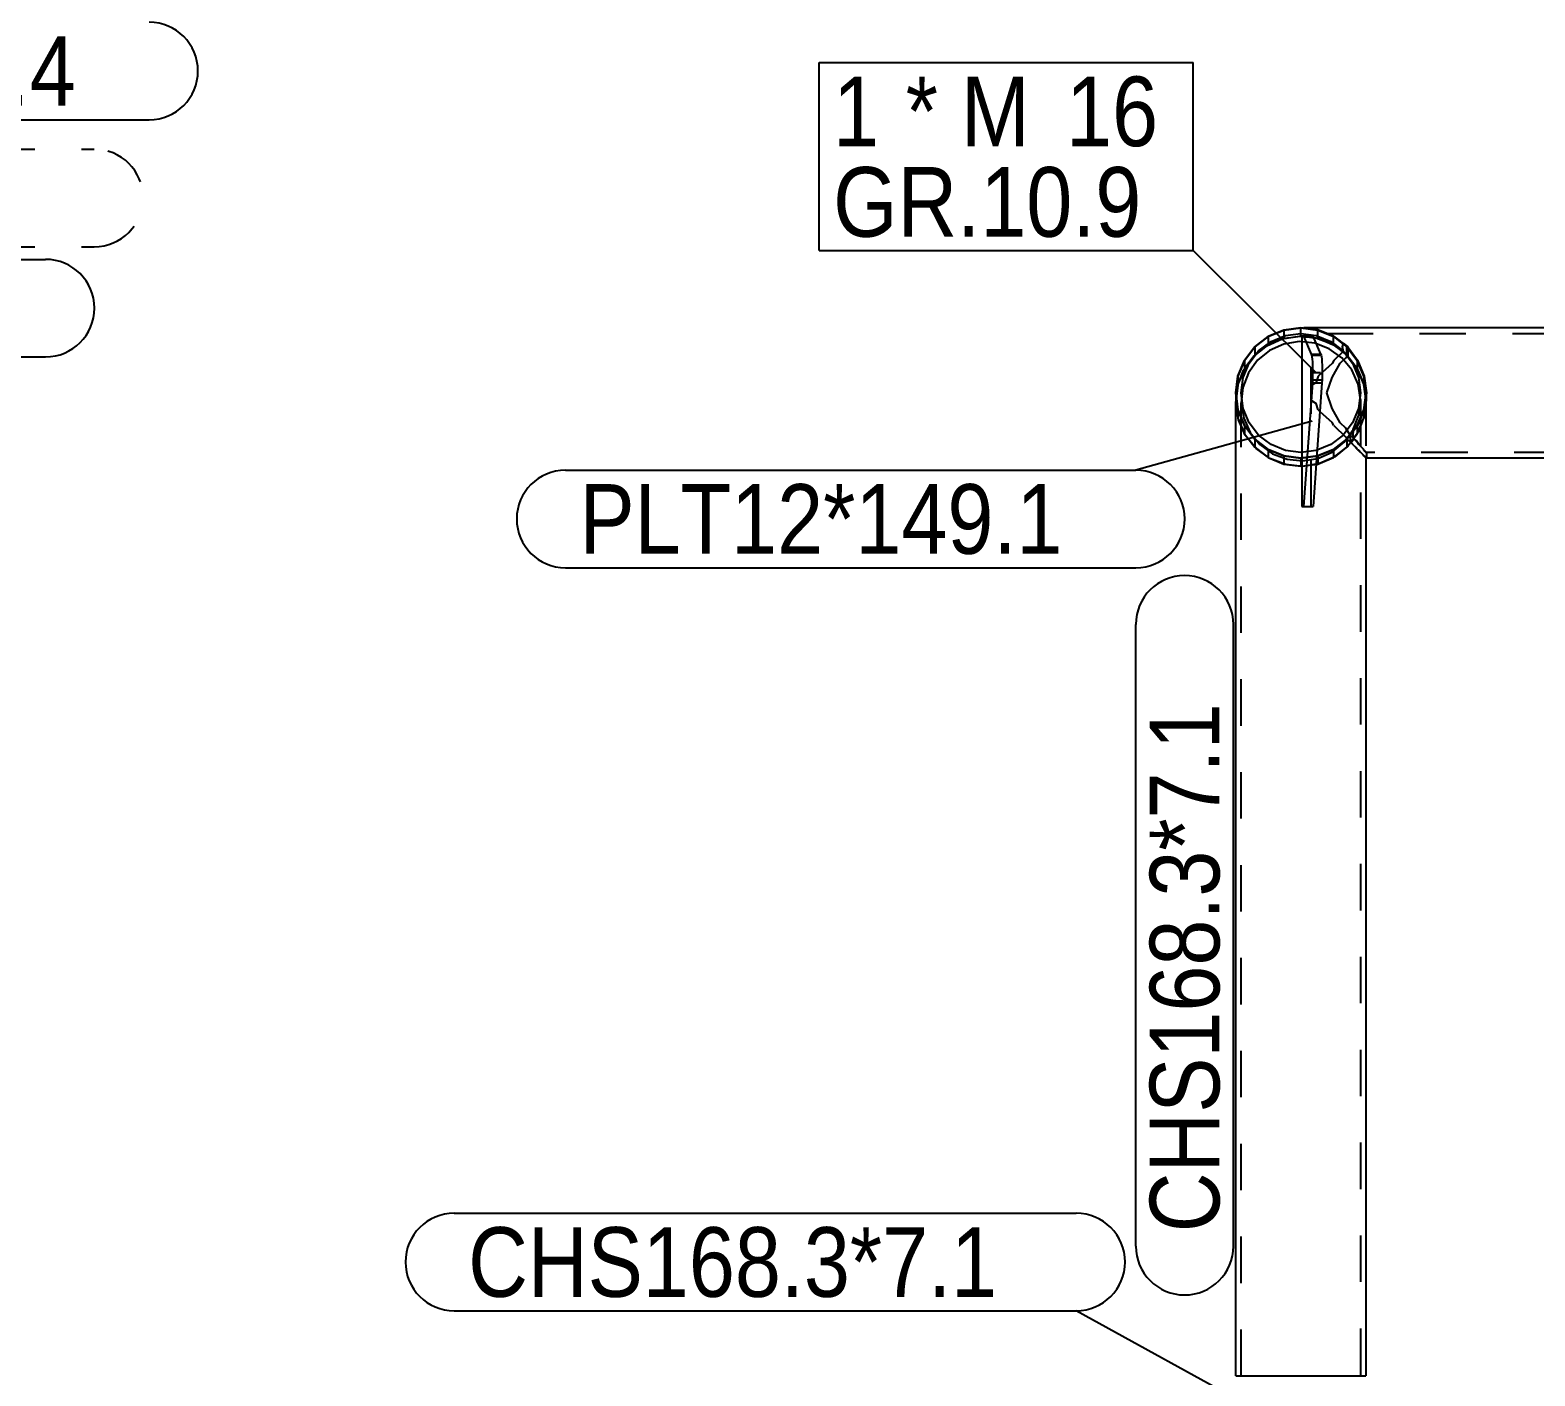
# Model space of a CAD drawing. Header units: millimetres. Extents: x 150000 to 150841, y 150000 to 150594.
# Drawn here: x 150560.1 to 150624.9, y 150092.4 to 150150.3 of the extents above; entities that cross this region are included whole.
import ezdxf

# ---------------------------------------------------------------- set-up
doc = ezdxf.new("R2010")
doc.units = ezdxf.units.MM
doc.linetypes.add('XKITLINE00', pattern=[0])
doc.linetypes.add('XKITLINE02', pattern=[4, 2, -2])
doc.styles.add('A', font='arial.ttf')
doc.styles.add('ARIAL', font='arial.ttf')

msp = doc.modelspace()

# ---------------------------------------------------------------- linework, layer by layer
at = {"color": 7, "linetype": 'XKITLINE00'}
for p, q in [((150594.12, 150148.936), (150610.219, 150148.936)), ((150594.12, 150140.836), (150594.12, 150148.936)), ((150610.219, 150140.836), (150610.219, 150148.936)), ((150540.717, 150146.473), (150565.274, 150146.473)), ((150594.12, 150140.836), (150610.219, 150140.836)), ((150615.5, 150135.59), (150610.219, 150140.836)), ((150536.258, 150140.462), (150560.814, 150140.462)), ((150536.258, 150136.262), (150560.814, 150136.262)), ((150615.338, 150133.488), (150607.753, 150131.382)), ((150583.196, 150131.382), (150607.753, 150131.382)), ((150583.196, 150127.182), (150607.753, 150127.182)), ((150607.75, 150097.966), (150607.75, 150124.744)), ((150611.95, 150097.966), (150611.95, 150124.744)), ((150578.407, 150099.384), (150605.184, 150099.384)), ((150578.407, 150095.184), (150605.184, 150095.184)), ((150613.647, 150090.528), (150605.184, 150095.184))]:
    msp.add_line(p, q, dxfattribs=at)
at = {"color": 7, "linetype": 'XKITLINE02'}
for p, q in [((150538.355, 150145.207), (150562.912, 150145.207)), ((150538.355, 150141.007), (150562.912, 150141.007)), ((150614.189, 150137.188), (150614.854, 150137.275)), ((150614.854, 150137.275), (150615.519, 150137.188)), ((150615.964, 150137.275), (150663.743, 150137.275)), ((150613.038, 150136.523), (150613.57, 150136.931)), ((150613.423, 150136.761), (150613.114, 150136.524)), ((150614.121, 150136.816), (150613.509, 150136.542)), ((150613.57, 150136.931), (150614.189, 150137.188)), ((150614.096, 150137.05), (150613.726, 150136.897)), ((150614.783, 150136.922), (150614.121, 150136.816)), ((150614.417, 150137.101), (150614.82, 150137.154)), ((150615.45, 150136.853), (150614.783, 150136.922)), ((150614.901, 150137.153), (150614.901, 150137.158)), ((150614.901, 150137.153), (150614.901, 150137.147)), ((150614.901, 150137.146), (150615.407, 150137.093)), ((150614.902, 150137.152), (150615.545, 150137.068)), ((150615.299, 150129.816), (150615.299, 150137.159)), ((150616.076, 150136.613), (150615.45, 150136.853)), ((150615.519, 150137.188), (150616.138, 150136.931)), ((150615.853, 150136.95), (150616.223, 150136.797)), ((150616.138, 150136.931), (150616.67, 150136.523)), ((150616.265, 150137.151), (150616.849, 150136.702)), ((150616.677, 150136.813), (150616.837, 150136.691)), ((150616.677, 150136.813), (150616.837, 150136.691)), ((150616.681, 150136.832), (150616.849, 150136.702)), ((150616.884, 150136.702), (150616.685, 150136.855)), ((150616.837, 150136.691), (150617.283, 150136.11)), ((150616.837, 150136.337), (150616.837, 150136.691)), ((150617.283, 150136.11), (150616.837, 150136.691)), ((150616.849, 150136.702), (150617.297, 150136.118)), ((150616.861, 150136.687), (150616.849, 150136.702)), ((150616.861, 150136.687), (150616.849, 150136.702)), ((150617.297, 150136.11), (150616.858, 150136.691)), ((150616.896, 150136.687), (150616.861, 150136.687)), ((150616.896, 150136.687), (150616.884, 150136.702)), ((150616.884, 150136.586), (150616.884, 150136.702)), ((150616.884, 150136.586), (150616.896, 150136.687)), ((150612.373, 150135.372), (150612.63, 150135.991)), ((150612.989, 150136.119), (150612.595, 150135.576)), ((150612.848, 150136.308), (150612.617, 150136.007)), ((150612.63, 150135.991), (150613.038, 150136.523)), ((150613.509, 150136.542), (150612.989, 150136.119)), ((150616.619, 150136.22), (150616.076, 150136.613)), ((150616.197, 150135.372), (150616.552, 150135.991)), ((150616.498, 150136.598), (150616.837, 150136.337)), ((150616.552, 150135.991), (150616.793, 150136.219)), ((150617.042, 150135.699), (150616.619, 150136.22)), ((150616.793, 150136.38), (150616.659, 150136.478)), ((150616.663, 150136.478), (150616.782, 150136.392)), ((150616.67, 150136.523), (150617.078, 150135.991)), ((150616.884, 150136.325), (150616.685, 150136.478)), ((150616.782, 150136.392), (150617.243, 150135.823)), ((150616.85, 150136.31), (150616.793, 150136.38)), ((150616.793, 150136.219), (150616.85, 150136.31)), ((150617.283, 150135.756), (150616.837, 150136.337)), ((150616.85, 150136.31), (150616.896, 150136.31)), ((150616.884, 150136.586), (150616.872, 150136.523)), ((150616.872, 150136.523), (150616.884, 150136.441)), ((150616.884, 150136.441), (150616.884, 150136.325)), ((150616.896, 150136.31), (150616.884, 150136.441)), ((150616.896, 150136.31), (150616.884, 150136.325)), ((150617.078, 150135.991), (150617.334, 150135.372)), ((150617.283, 150136.11), (150617.563, 150135.433)), ((150617.283, 150136.11), (150617.283, 150135.756)), ((150617.563, 150135.433), (150617.283, 150136.11)), ((150617.297, 150136.118), (150617.579, 150135.438)), ((150617.579, 150135.433), (150617.297, 150136.11)), ((150612.41, 150135.721), (150612.268, 150135.379)), ((150612.286, 150134.707), (150612.373, 150135.372)), ((150612.595, 150135.576), (150612.356, 150134.95)), ((150615.601, 150135.433), (150615.509, 150135.166)), ((150615.775, 150135.594), (150615.601, 150135.433)), ((150615.971, 150134.707), (150616.197, 150135.372)), ((150617.315, 150135.087), (150617.042, 150135.699)), ((150617.243, 150135.823), (150617.542, 150135.154)), ((150617.563, 150135.08), (150617.283, 150135.756)), ((150617.334, 150135.372), (150617.422, 150134.707)), ((150617.563, 150135.433), (150617.659, 150134.707)), ((150617.563, 150135.433), (150617.563, 150135.08)), ((150617.659, 150134.707), (150617.563, 150135.433)), ((150617.579, 150135.438), (150617.676, 150134.707)), ((150617.676, 150134.707), (150617.579, 150135.433)), ((150612.144, 150133.981), (150612.049, 150134.707)), ((150612.049, 150134.707), (150612.144, 150133.981)), ((150612.139, 150135.041), (150612.092, 150134.679)), ((150612.373, 150134.043), (150612.286, 150134.707)), ((150612.356, 150134.95), (150612.287, 150134.283)), ((150615.509, 150135.166), (150615.3, 150135.02)), ((150615.3, 150134.395), (150615.3, 150135.02)), ((150615.304, 150134.707), (150615.3, 150135.02)), ((150615.3, 150134.395), (150615.304, 150134.707)), ((150616.197, 150134.043), (150615.971, 150134.707)), ((150617.421, 150134.424), (150617.315, 150135.087)), ((150617.422, 150134.707), (150617.334, 150134.043)), ((150617.542, 150135.154), (150617.658, 150134.431)), ((150617.659, 150134.354), (150617.563, 150135.08)), ((150617.659, 150134.707), (150617.563, 150133.981)), ((150617.563, 150133.981), (150617.659, 150134.707)), ((150617.676, 150134.707), (150617.579, 150133.977)), ((150617.676, 150134.707), (150617.579, 150133.981)), ((150617.659, 150134.707), (150617.659, 150134.354)), ((150612.165, 150133.553), (150612.05, 150134.276)), ((150612.054, 150134.315), (150612.144, 150133.628)), ((150612.287, 150092.379), (150612.287, 150134.283)), ((150612.287, 150134.283), (150612.393, 150133.621)), ((150612.63, 150133.423), (150612.373, 150134.043)), ((150615.3, 150134.395), (150615.31, 150134.388)), ((150615.31, 150134.388), (150615.509, 150134.249)), ((150615.601, 150133.981), (150615.509, 150134.249)), ((150616.552, 150133.423), (150616.197, 150134.043)), ((150617.334, 150134.043), (150617.078, 150133.423)), ((150617.352, 150133.757), (150617.421, 150134.424)), ((150617.421, 150134.424), (150617.421, 150092.379)), ((150617.563, 150133.628), (150617.659, 150134.354)), ((150617.658, 150134.431), (150617.582, 150133.702)), ((150617.658, 150134.431), (150617.658, 150131.926)), ((150612.425, 150133.305), (150612.144, 150133.981)), ((150612.144, 150133.981), (150612.144, 150133.628)), ((150612.144, 150133.981), (150612.425, 150133.305)), ((150612.144, 150133.628), (150612.425, 150132.951)), ((150612.464, 150132.884), (150612.165, 150133.553)), ((150612.393, 150133.621), (150612.666, 150133.008)), ((150613.038, 150132.891), (150612.63, 150133.423)), ((150615.601, 150133.981), (150615.674, 150133.914)), ((150616.793, 150133.196), (150616.552, 150133.423)), ((150617.078, 150133.423), (150616.67, 150132.891)), ((150617.112, 150133.131), (150617.352, 150133.757)), ((150617.563, 150133.981), (150617.283, 150133.305)), ((150617.283, 150133.305), (150617.563, 150133.981)), ((150617.283, 150132.951), (150617.563, 150133.628)), ((150617.297, 150133.305), (150617.579, 150133.981)), ((150617.579, 150133.977), (150617.297, 150133.296)), ((150617.582, 150133.702), (150617.321, 150133.018)), ((150617.563, 150133.981), (150617.563, 150133.628)), ((150612.87, 150132.724), (150612.425, 150133.305)), ((150612.425, 150133.305), (150612.425, 150132.951)), ((150612.425, 150133.305), (150612.87, 150132.724)), ((150612.425, 150132.951), (150612.87, 150132.37)), ((150612.926, 150132.315), (150612.464, 150132.884)), ((150612.666, 150133.008), (150613.089, 150132.488)), ((150613.57, 150132.483), (150613.038, 150132.891)), ((150616.67, 150132.891), (150616.138, 150132.483)), ((150616.719, 150132.588), (150617.112, 150133.131)), ((150616.983, 150132.891), (150616.793, 150133.196)), ((150617.283, 150133.305), (150616.837, 150132.724)), ((150616.837, 150132.724), (150617.283, 150133.305)), ((150616.837, 150132.37), (150617.283, 150132.951)), ((150617.321, 150133.018), (150616.891, 150132.425)), ((150616.997, 150132.923), (150616.979, 150132.724)), ((150617.258, 150132.632), (150616.983, 150132.891)), ((150616.997, 150132.923), (150617.126, 150133.091)), ((150617.011, 150132.923), (150616.997, 150132.923)), ((150617.297, 150133.305), (150617.011, 150132.923)), ((150617.297, 150133.296), (150617.011, 150132.923)), ((150617.108, 150132.891), (150617.126, 150133.091)), ((150617.126, 150132.738), (150617.108, 150132.891)), ((150617.126, 150133.091), (150617.14, 150133.091)), ((150617.283, 150133.305), (150617.283, 150132.951)), ((150613.451, 150132.278), (150612.87, 150132.724)), ((150612.87, 150132.724), (150612.87, 150132.37)), ((150612.87, 150132.724), (150613.451, 150132.278)), ((150612.87, 150132.37), (150613.451, 150131.925)), ((150613.519, 150131.886), (150612.926, 150132.315)), ((150613.089, 150132.488), (150613.632, 150132.094)), ((150614.128, 150131.998), (150613.451, 150132.278)), ((150613.451, 150132.278), (150613.451, 150131.925)), ((150613.451, 150132.278), (150614.128, 150131.998)), ((150614.189, 150132.227), (150613.57, 150132.483)), ((150613.632, 150132.094), (150614.258, 150131.855)), ((150614.854, 150132.139), (150614.189, 150132.227)), ((150615.519, 150132.227), (150614.854, 150132.139)), ((150616.138, 150132.483), (150615.519, 150132.227)), ((150616.256, 150132.278), (150615.58, 150131.998)), ((150615.58, 150131.998), (150616.256, 150132.278)), ((150615.587, 150131.891), (150616.199, 150132.165)), ((150616.199, 150132.165), (150616.719, 150132.588)), ((150616.837, 150132.724), (150616.256, 150132.278)), ((150616.256, 150132.278), (150616.837, 150132.724)), ((150616.256, 150131.925), (150616.837, 150132.37)), ((150616.256, 150132.278), (150616.256, 150131.925)), ((150616.891, 150132.425), (150616.323, 150131.963)), ((150616.837, 150132.724), (150616.837, 150132.37)), ((150616.979, 150132.724), (150616.997, 150132.57)), ((150617.126, 150132.738), (150616.997, 150132.57)), ((150617.017, 150132.57), (150616.997, 150132.57)), ((150617.017, 150132.57), (150617.138, 150132.738)), ((150617.292, 150132.278), (150617.017, 150132.57)), ((150617.138, 150132.738), (150617.126, 150132.738)), ((150617.138, 150132.738), (150617.335, 150132.529)), ((150617.344, 150132.483), (150617.258, 150132.632)), ((150617.292, 150132.278), (150617.335, 150132.253)), ((150617.335, 150132.529), (150617.358, 150132.483)), ((150617.335, 150132.253), (150617.571, 150131.998)), ((150617.558, 150132.285), (150617.344, 150132.483)), ((150617.358, 150132.483), (150617.595, 150132.227)), ((150617.581, 150132.227), (150617.558, 150132.285)), ((150617.674, 150132.149), (150617.581, 150132.227)), ((150617.595, 150132.227), (150617.598, 150132.225)), ((150617.598, 150132.225), (150617.666, 150132.139)), ((150617.666, 150132.139), (150617.674, 150132.149)), ((150662.041, 150132.139), (150617.666, 150132.139)), ((150617.674, 150132.149), (150617.674, 150131.912)), ((150613.451, 150131.925), (150614.128, 150131.644)), ((150614.203, 150131.624), (150613.519, 150131.886)), ((150614.854, 150131.902), (150614.128, 150131.998)), ((150614.128, 150131.998), (150614.128, 150131.644)), ((150614.128, 150131.998), (150614.854, 150131.902)), ((150614.128, 150131.644), (150614.854, 150131.549)), ((150614.931, 150131.548), (150614.203, 150131.624)), ((150614.258, 150131.855), (150614.925, 150131.786)), ((150615.58, 150131.998), (150614.854, 150131.902)), ((150614.854, 150131.902), (150615.58, 150131.998)), ((150614.854, 150131.902), (150614.854, 150131.549)), ((150614.854, 150131.549), (150615.58, 150131.644)), ((150614.925, 150131.786), (150615.587, 150131.891)), ((150615.654, 150131.664), (150614.931, 150131.548)), ((150615.58, 150131.998), (150615.58, 150131.644)), ((150615.58, 150131.644), (150616.256, 150131.925)), ((150616.323, 150131.963), (150615.654, 150131.664)), ((150617.571, 150131.998), (150617.598, 150131.988)), ((150617.658, 150131.913), (150617.598, 150131.988))]:
    msp.add_line(p, q, dxfattribs=at)
at = {"color": 2, "linetype": 'XKITLINE00'}
for p, q in [((150613.451, 150137.136), (150614.128, 150137.417)), ((150614.128, 150137.417), (150613.451, 150137.136)), ((150614.128, 150137.417), (150614.854, 150137.512)), ((150614.854, 150137.512), (150614.128, 150137.417)), ((150614.128, 150137.417), (150614.128, 150137.063)), ((150614.854, 150137.512), (150615.58, 150137.417)), ((150614.854, 150137.159), (150614.854, 150137.512)), ((150615.58, 150137.417), (150614.854, 150137.512)), ((150664.727, 150137.512), (150614.98, 150137.512)), ((150615.584, 150137.433), (150614.98, 150137.512)), ((150615.58, 150137.417), (150616.256, 150137.136)), ((150615.58, 150137.063), (150615.58, 150137.417)), ((150616.256, 150137.136), (150615.58, 150137.417)), ((150616.265, 150137.151), (150615.584, 150137.433)), ((150612.425, 150136.11), (150612.87, 150136.691)), ((150612.87, 150136.691), (150612.425, 150136.11)), ((150612.817, 150136.282), (150613.385, 150136.744)), ((150612.87, 150136.691), (150613.451, 150137.136)), ((150613.451, 150137.136), (150612.87, 150136.691)), ((150612.87, 150136.691), (150612.87, 150136.337)), ((150613.385, 150136.744), (150614.053, 150137.043)), ((150613.451, 150136.783), (150613.423, 150136.761)), ((150613.451, 150137.136), (150613.451, 150136.783)), ((150613.726, 150136.897), (150613.451, 150136.783)), ((150614.053, 150137.043), (150614.777, 150137.159)), ((150614.128, 150137.063), (150614.096, 150137.05)), ((150614.128, 150137.063), (150614.417, 150137.101)), ((150614.777, 150137.159), (150614.901, 150137.146)), ((150614.82, 150137.154), (150614.854, 150137.159)), ((150614.854, 150137.159), (150614.902, 150137.152)), ((150614.901, 150137.158), (150614.901, 150137.159)), ((150615.379, 150137.159), (150614.901, 150137.159)), ((150614.901, 150137.147), (150614.901, 150129.816)), ((150615.313, 150136.38), (150614.981, 150137.159)), ((150615.711, 150136.38), (150615.379, 150137.159)), ((150615.407, 150137.093), (150615.505, 150137.083)), ((150615.505, 150137.083), (150616.189, 150136.822)), ((150615.545, 150137.068), (150615.58, 150137.063)), ((150615.58, 150137.063), (150615.853, 150136.95)), ((150616.189, 150136.822), (150616.663, 150136.478)), ((150616.223, 150136.797), (150616.256, 150136.783)), ((150616.256, 150137.136), (150616.677, 150136.813)), ((150616.256, 150136.783), (150616.256, 150137.136)), ((150616.256, 150137.136), (150616.677, 150136.813)), ((150616.256, 150136.783), (150616.498, 150136.598)), ((150616.265, 150137.151), (150616.651, 150136.855)), ((150616.651, 150136.855), (150616.685, 150136.855)), ((150616.651, 150136.855), (150616.681, 150136.832)), ((150616.653, 150136.691), (150616.685, 150136.855)), ((150616.685, 150136.478), (150616.653, 150136.691)), ((150612.144, 150135.433), (150612.425, 150136.11)), ((150612.425, 150136.11), (150612.144, 150135.433)), ((150612.387, 150135.689), (150612.817, 150136.282)), ((150612.425, 150136.11), (150612.425, 150135.756)), ((150612.617, 150136.007), (150612.425, 150135.756)), ((150612.87, 150136.337), (150612.848, 150136.308)), ((150613.114, 150136.524), (150612.87, 150136.337)), ((150615.328, 150136.338), (150615.313, 150136.38)), ((150615.313, 150136.38), (150615.711, 150136.38)), ((150615.328, 150136.338), (150615.726, 150136.338)), ((150615.342, 150136.266), (150615.328, 150136.338)), ((150615.354, 150136.167), (150615.342, 150136.266)), ((150615.364, 150136.045), (150615.354, 150136.167)), ((150615.371, 150135.905), (150615.364, 150136.045)), ((150615.711, 150136.38), (150615.726, 150136.338)), ((150615.726, 150136.338), (150615.74, 150136.266)), ((150615.74, 150136.266), (150615.752, 150136.167)), ((150615.752, 150136.167), (150615.762, 150136.045)), ((150615.762, 150136.045), (150615.769, 150135.905)), ((150616.197, 150135.983), (150615.775, 150135.594)), ((150616.269, 150136.11), (150616.197, 150135.983)), ((150616.269, 150136.11), (150616.659, 150136.478)), ((150616.659, 150136.478), (150616.685, 150136.478)), ((150612.049, 150134.707), (150612.144, 150135.433)), ((150612.144, 150135.433), (150612.049, 150134.707)), ((150612.125, 150135.005), (150612.387, 150135.689)), ((150612.144, 150135.433), (150612.144, 150135.08)), ((150612.268, 150135.379), (150612.144, 150135.08)), ((150612.425, 150135.756), (150612.41, 150135.721)), ((150615.376, 150135.752), (150615.371, 150135.905)), ((150615.371, 150135.279), (150615.376, 150135.433)), ((150615.377, 150135.592), (150615.376, 150135.752)), ((150615.376, 150135.433), (150615.377, 150135.592)), ((150615.769, 150135.905), (150615.774, 150135.752)), ((150615.774, 150135.433), (150615.769, 150135.279)), ((150615.774, 150135.752), (150615.775, 150135.592)), ((150615.775, 150135.592), (150615.774, 150135.433)), ((150612.049, 150134.707), (150612.049, 150134.354)), ((150612.05, 150134.276), (150612.125, 150135.005)), ((150612.144, 150135.08), (150612.139, 150135.041)), ((150614.981, 150129.816), (150615.364, 150135.139)), ((150615.364, 150135.139), (150615.371, 150135.279)), ((150615.364, 150135.139), (150615.762, 150135.139)), ((150615.371, 150135.279), (150615.769, 150135.279)), ((150615.762, 150135.139), (150615.379, 150129.816)), ((150615.769, 150135.279), (150615.762, 150135.139)), ((150612.092, 150134.679), (150612.049, 150134.354)), ((150612.049, 150134.354), (150612.054, 150134.315)), ((150612.05, 150092.379), (150612.05, 150134.276)), ((150615.674, 150133.914), (150616.197, 150133.431)), ((150616.269, 150133.305), (150616.197, 150133.431)), ((150616.269, 150133.305), (150616.793, 150132.81)), ((150616.847, 150132.724), (150616.793, 150132.81)), ((150616.847, 150132.724), (150617.258, 150132.336)), ((150617.291, 150132.278), (150617.258, 150132.336)), ((150617.291, 150132.278), (150617.558, 150132.031)), ((150617.571, 150131.998), (150617.558, 150132.031)), ((150617.571, 150131.998), (150617.674, 150131.912)), ((150617.658, 150131.926), (150617.658, 150092.379)), ((150617.666, 150131.902), (150617.658, 150131.913)), ((150617.674, 150131.912), (150617.666, 150131.902)), ((150662.041, 150131.902), (150617.666, 150131.902)), ((150614.901, 150129.816), (150615.379, 150129.816)), ((150612.05, 150092.379), (150617.658, 150092.379))]:
    msp.add_line(p, q, dxfattribs=at)
at = {"color": 3, "linetype": 'XKITLINE00'}
msp.add_line((150615.301, 150135.59), (150615.699, 150135.59), dxfattribs=at)
at = {"color": 7, "linetype": 'XKITLINE00'}
for centre, start, end in [((150565.274, 150148.573), 270, 90), ((150560.814, 150138.362), 270, 90), ((150583.196, 150129.282), 90, 270), ((150607.753, 150129.282), 270, 90), ((150609.85, 150124.744), 0, 180), ((150578.407, 150097.284), 90, 270), ((150605.184, 150097.284), 270, 90), ((150609.85, 150097.966), 180, 0)]:
    msp.add_arc(centre, 2.1, start, end, dxfattribs=at)
at = {"color": 7, "linetype": 'XKITLINE02'}
msp.add_arc((150562.912, 150143.107), 2.1, 270, 90, dxfattribs=at)

# ---------------------------------------------------------------- texts
at = {"color": 3, "width": 0.85}
for s, style, p in [('PLT30*247.4', 'ARIAL', (150541.317, 150147.073)), ('1', 'ARIAL', (150594.72, 150145.336)), ('* M', 'ARIAL', (150597.845, 150145.336)), ('16', 'A', (150604.747, 150145.336)), ('GR.10.9', 'ARIAL', (150594.72, 150141.436)), ('PLT12*149.1', 'ARIAL', (150583.796, 150127.782)), ('CHS168.3*7.1', 'ARIAL', (150579.007, 150095.784))]:
    msp.add_text(s, height=3, dxfattribs=dict(at, style=style)).set_placement(p)
at = {"color": 3, "style": 'ARIAL', "width": 0.85}
msp.add_text('CHS168.3*7.1', height=3, rotation=90.00021, dxfattribs=at).set_placement((150611.35, 150098.566))

doc.saveas('drawing.dxf')
